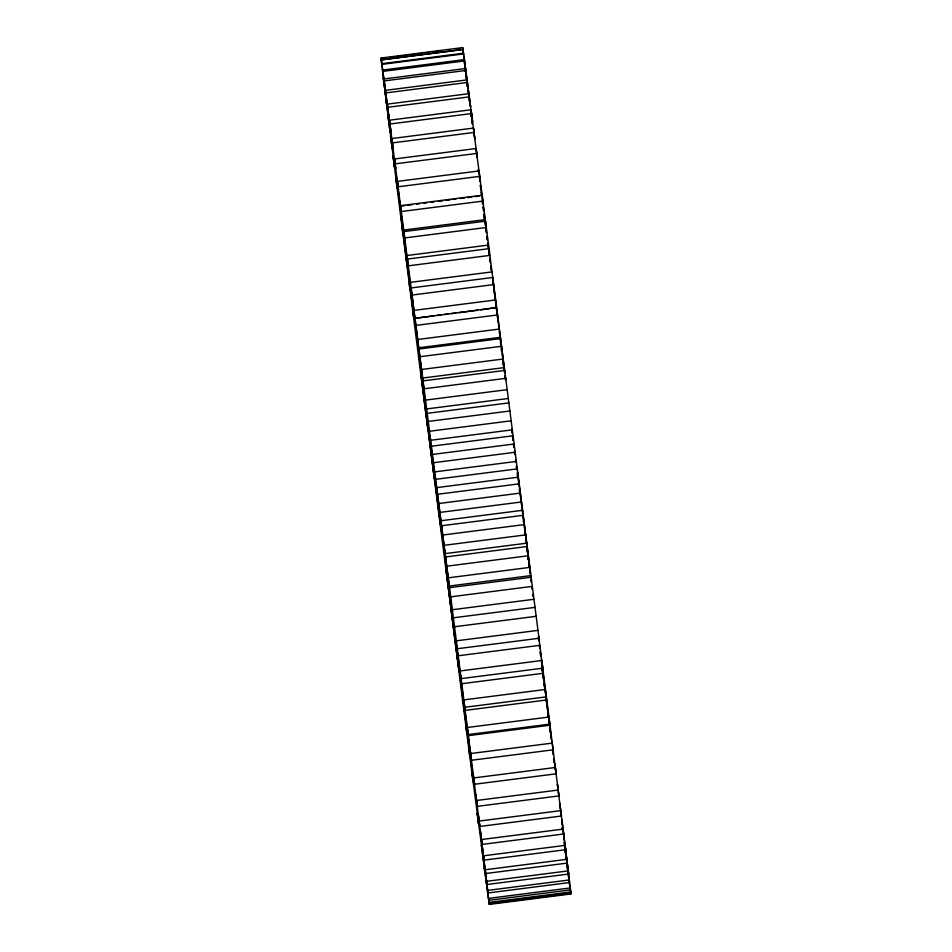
<?xml version="1.0" encoding="UTF-8"?>
<svg xmlns="http://www.w3.org/2000/svg" width="952" height="952" viewBox="0 0 952 952"><rect width="100%" height="100%" fill="white"/><g stroke="black" fill="none" stroke-linecap="round" stroke-linejoin="round"><path stroke-width="1.43" d="M381.062 58.036L462.684 47.6L472.573 121.939L471.05 109.777L389.428 120.214L390.951 132.376L381.062 58.036L384.87 86.62L384.763 85.882M382.585 58.5L385.5 58.12M389.88 57.56L392.795 57.191M400.078 56.263L397.162 56.632L400.042 56.358M404.457 55.704L407.373 55.323M411.74 54.764L414.655 54.395M419.023 53.836L421.938 53.467M426.317 52.907L429.233 52.527M433.6 51.967L437.979 51.408L435.028 51.884M456.924 48.98L459.84 48.611M382.561 58.596L385.477 58.227M389.844 57.667L392.76 57.298M456.889 49.087L459.804 48.719M462.969 49.444L381.347 59.893L462.993 49.456M464.397 59.619L382.775 70.055L382.966 71.364L464.576 60.928L464.397 59.619L468.943 94.438L468.646 92.261M383.977 78.956L465.599 68.52L465.861 70.472L384.239 80.908L383.977 78.956L387.321 104.875L387.024 102.697M387.309 104.113L468.931 93.665L469.36 96.866L387.738 107.302L387.309 104.113L388.999 117.512L388.606 114.633M389.927 123.998L471.549 113.562L477.285 158.008L476.107 148.524L394.485 158.972L395.663 168.456L389.428 120.214M391.819 138.54L473.442 128.092L474.013 132.447L392.391 142.895L391.819 138.54L393.176 149.393L392.629 145.168M394.485 158.972L395.128 163.863L476.75 153.427L479.308 173.526M397.4 181.38L398.4 189.436L397.4 181.38L479.023 170.944L480.022 178.988L479.023 170.944M400.554 205.644L401.351 212.213L400.554 205.644L482.176 195.196L482.973 201.764L482.176 195.196M404.945 205.62L400.566 206.179L398.103 186.794L479.725 176.358L482.188 195.731M407.861 205.239L412.228 204.68M416.595 204.121L419.511 203.752M423.89 203.192L426.805 202.824M431.173 202.264L434.088 201.883M438.467 201.324L442.835 200.765M445.75 200.396L450.118 199.837M453.033 199.468L455.948 199.087M460.328 198.528L464.695 197.968M467.61 197.6L471.99 197.04M474.905 196.671L479.272 196.112M403.66 230.075L485.282 219.626L493.005 279.412L492.803 277.484L411.181 287.932L411.395 289.848L401.316 211.534L482.938 201.086L485.282 219.626M404.731 237.929L486.353 227.48M406.956 255.517L488.578 245.069M408.337 265.822L489.959 255.374M410.419 282.339L492.041 271.903M493.719 284.589L538.987 638.292L457.365 648.728L412.097 295.037L493.719 284.589L492.803 277.484M414.037 310.388L495.659 299.951M434.005 315.874L415.06 318.301L496.67 307.532L480.641 309.912M436.92 315.505L441.288 314.945M444.203 314.577L448.582 314.017M451.498 313.636L455.865 313.077M458.781 312.708L477.725 310.281M416.012 325.394L497.634 314.945M417.785 339.483L499.407 329.047M418.844 347.754L500.466 337.317M419.047 349.015L500.669 338.567M420.034 356.702L501.656 346.266M421.629 369.459L503.251 359.011M422.736 378.027L504.358 367.591M423.14 380.871L504.762 370.423M424.152 388.785L505.774 378.337M425.568 400.102L507.19 389.665M426.698 408.932L508.32 398.483M427.305 413.335L508.927 402.886M428.34 421.427L509.963 410.978M429.566 431.256L511.188 420.808M430.72 440.276L512.343 429.828M431.518 446.214L513.14 435.766M432.577 454.437L514.199 443.989M433.588 462.708L515.21 452.26M434.767 471.871L516.389 461.422M435.754 479.308L517.376 468.86M436.813 487.602L518.435 477.154M437.634 494.267L519.256 483.83M438.812 503.513L520.435 493.077M439.991 512.402L521.613 501.966M441.05 520.72L522.672 510.284M441.657 525.742L523.279 515.306M442.835 535.012L524.457 524.576M444.191 545.306L525.813 534.869M445.25 553.6L526.872 543.164M445.631 556.944L527.253 546.496M446.821 566.19L528.431 555.742M448.332 577.816L529.955 567.368M449.38 586.027L531.002 575.579M449.546 587.67L531.168 577.221M450.724 596.821L532.335 586.384M452.402 609.72L534.024 599.272M453.426 617.8L535.048 607.364M454.532 626.749L536.154 616.301M456.353 640.827L537.975 630.379M457.365 648.728L457.091 646.955L458.221 655.773L539.832 645.325L542.783 668.185L461.161 678.621L460.673 675.146M542.783 668.185L542.295 664.71L552.267 743.107L470.645 753.544L460.185 670.946L541.807 660.498M461.768 683.714L543.378 673.266M463.85 699.887L545.472 689.45M465.147 710.394L546.769 699.958M467.349 727.483L548.971 717.034M468.336 735.67L549.958 725.222M471.502 760.267L470.383 751.866L471.502 760.267L553.112 749.831L552.005 741.429L553.112 749.831M555.337 767.49L556.135 773.809L474.524 784.246L473.727 777.939L555.337 767.49L552.957 748.927M477.297 806.356L475.798 794.92L477.297 806.356L558.919 795.92L557.42 784.472L558.919 795.92M479.82 826.455L561.442 816.019L560.764 810.628L479.142 821.064L479.82 826.455L478.142 813.603L478.892 819.612M482.069 844.424L563.691 833.988L563.072 829.109L481.45 839.545L482.069 844.424L480.213 830.227L480.903 835.666M565.643 849.708L484.021 860.144L483.485 855.812L565.095 845.376L565.643 849.708L561.835 819.779L562.525 825.217M487.019 884.491L568.641 874.043L568.249 870.878L486.627 881.314L487.019 884.491L482.01 844.698L482.616 849.529M569.344 879.957L569.653 882.516L488.043 892.952L487.721 890.394L569.344 879.957L558.431 792.421M570.867 893.321L570.938 893.964L489.316 904.4L489.245 903.757L570.867 893.321L566.952 864.535M466.385 75.446L466.492 76.184M482.236 202.645L482.402 203.728M538.987 638.292L538.713 636.507L539.832 645.325M542.295 670.601L542.128 669.518L542.414 671.957M567.13 865.38L567.237 866.118M569.998 887.645L570.105 888.311M413.013 313.708L413.287 315.493M485.508 875.816L485.615 876.554M488.376 898.093L488.483 898.759M467.361 82.657L467.575 84.121M566.047 857.443L566.261 858.906M569.034 880.636L569.225 881.945M385.738 93.094L385.953 94.557M409.217 283.815L409.705 287.29M484.639 869.343L484.425 867.879L489.245 903.757M487.424 891.072L487.602 892.381M490.899 267.69L491.291 270.523M500.538 343.72L500.371 342.649M429.792 437.361L429.602 435.945L432.589 459.697M545.71 691.699L546.412 696.852L464.79 707.288L464.1 702.136M405.588 255.148L406.29 260.301M483.354 859.739L483.057 857.562L484.889 872.115L484.544 869.533M486.139 881.528L486.401 883.48M470.228 104.184L470.621 107.064L468.931 93.665M518.221 477.725L517.46 472.109L519.018 484.735M530.335 572.973L527.789 553.493M538.415 637.328L538.725 639.589M548.959 717.32L549.863 724.127L468.253 734.563L467.337 727.768M550.732 734.135L551.208 737.491L549.828 726.317M402.137 227.873L403.041 234.68M481.772 847.816L481.379 844.936L483.069 858.335L482.64 855.134M471.05 109.777L471.549 113.562M474.251 134.732L474.798 138.956L473.442 128.092M478.475 170.039L478.963 173.74M505 375.6L505.488 379.301M517.352 473.691L517.817 477.166L517.531 474.739M532.632 594.357L532.906 596.416M556.135 773.809L554.826 763.861L558.181 790.041L476.559 800.489L473.203 774.297L474.524 784.246M427.543 427.424L396.663 184.51M477.987 819.553L478.558 823.908L477.202 813.044L477.749 817.268M476.107 148.524L476.75 153.427M479.284 176.203L479.963 181.38M488.911 252.458L489.245 255.053M489.756 258.932L490.09 261.526M504.679 373.136L503.132 361.236M518.388 478.999L521.958 506.559M464.981 67.509L465.552 71.924M465.933 74.875L466.504 79.29L465.921 74.482M466.885 82.229L467.396 86.775M467.944 90.928L468.277 93.796M470.669 113.252L471.038 116.096M501.24 349.063L501.525 351.336M511.819 430.007L512.116 432.267M484.009 215.937L484.389 218.889M511.688 430.292L512.057 433.1M540.248 651.275L540.903 656.368M539.391 644.706L539.725 647.277M548.09 713.893L548.471 716.832M548.864 719.771L549.435 724.186M568.641 874.043L565.143 846.471L565.667 850.672M544.092 684.286L544.473 687.225M549.768 726.745L550.434 731.874M561.442 816.019L559.764 803.155L560.514 809.164M543.057 676.408L543.402 678.966M553.6 759.732L553.945 762.29M458.221 655.773L460.185 670.946M403.719 236.679L400.613 213.093L407.48 267.476M429.638 437.432L441.704 532.216L428.495 428.793L436.195 487.602L435.005 478.57M435.516 485.008L433.981 473.37L440.609 525.111L438.015 504.477M466.48 724.329L469.586 747.927L456.329 644.421L473.751 783.472L466.897 729.077M496.337 306.818L492.672 278.817L493.243 283.672M480.462 185.271L481.748 195.208M496.516 308.234L498.17 321.11M498.348 322.454L502.953 358.559M502.216 354.132L502.763 358.392M522.136 507.916L528.598 558.598M482.117 198.052L482.854 203.776M483.223 206.632L483.58 209.5M487.995 245.366L488.364 248.198M498.646 326.334L498.991 329.035M499.336 331.736L500.74 342.708M501.299 346.992L501.847 351.288M512.592 435.957L513.14 440.217M513.64 444.072L513.973 446.655M514.485 450.701L514.83 453.402M523.112 517.055L523.802 522.446M524.326 526.492L524.659 529.157M525.004 531.811L525.516 535.809M526.028 539.796L526.551 543.866M526.896 546.591L527.598 552.017M543.14 673.778L547.686 709.323M484.104 213.545L485.675 225.802M485.972 229.658L486.341 232.526M486.888 236.81L487.257 239.678M512.604 437.313L512.973 440.133M513.509 444.346L513.878 447.166M514.544 451.962L514.901 454.663M515.52 459.971L515.901 462.458M516.389 466.73L516.734 469.419M517.448 474.953L517.817 477.892M518.388 482.319L518.757 485.27M529.764 571.378L530.109 574.08M541.236 658.927L542.628 669.792M543.092 674.885L543.604 678.931M544.127 682.965L544.639 687.011M544.984 689.7L545.496 693.687M546.008 697.673L546.519 701.672M484.056 214.724L484.58 218.77M485.092 222.827L485.437 225.529M503.096 363.45L503.382 365.699M527.872 556.622L528.229 559.467M528.836 564.108L529.241 567.321M530.68 579.268L531.002 581.839M546.865 704.349L547.317 709.323M547.828 713.31L548.173 715.975M548.887 721.545L549.256 724.46M549.78 728.566L550.232 732.124M464.278 61.606L465.552 71.626M467.039 83.669L467.349 86.572M468.824 98.139L469.193 101.031M470.728 113.455L471.097 116.334M471.645 120.999L472.002 123.843M545.936 698.542L546.46 702.612M562.073 827.49L562.43 830.358M564.976 849.303L565.524 853.658M565.904 856.562L566.273 859.466M566.833 863.833L570.938 893.964M411.181 287.932L412.097 295.037M471.335 759.363L473.727 777.939M476.631 801.465L487.721 890.394M405.302 248.9L413.87 316.599L408.729 275.699M393.759 160.971L382.347 69.484M393.819 161.959L396.282 181.094M465.183 715.773L460.506 679.954L465.647 720.854M489.316 904.4L472.692 778.474M547.864 710.716L549.459 723.389M497.337 316.04L498.086 321.919M503.12 359.892L504.703 372.41M519.566 489.126L520.803 498.872M521.16 501.68L521.875 507.345M522.231 510.177L522.6 513.009M531.716 586.718L532.037 589.228M540.236 652.394L540.76 656.571M542.188 667.804L542.735 672.053M552.565 750.438L553.088 754.615M565.036 850.029L565.405 852.944M565.952 857.3L566.404 860.275M486.032 228.587L486.555 232.776M495.599 302.403L496.111 306.413M496.444 309.091L496.956 313.101M512.592 436.623L513.057 440.24M513.533 443.965L513.866 446.619M515.675 460.018L515.984 462.434M516.436 466.04L516.912 469.812M519.292 489.435L519.625 492.136M527.872 557.301L528.182 559.705M550.78 736.372L551.137 739.204M483.092 207.131L483.628 211.356M487.007 236.239L487.507 240.249M487.852 242.927L488.531 248.282M495.254 299.63L493.552 286.171M528.8 564.643L529.145 567.285M465.683 72.15L462.684 47.6M481.177 192.125L481.688 196.136M488.888 251.149L489.257 254.017M480.296 185.14L480.843 189.448M395.128 163.863L397.686 183.974M469.062 750.914L421.105 374.957L434.362 478.475L429.221 437.563M469.812 756.269L472.275 775.642M563.632 834.249L564.238 839.081M528.788 560.05L530.419 573.163M539.32 645.147L539.689 648.074M553.636 758.923L554.005 761.85M564.012 842.532L564.346 845.209M526.932 549.828L527.241 552.279M505.167 376.135L505.643 380.062M511.652 429.15L511.962 431.601M489.804 258.325L490.351 262.728M391.486 142.836L392.236 148.845L390.558 135.981L391.236 141.372M388.928 122.891L388.309 118.012L390.165 132.221L389.475 126.783M386.357 102.292L386.905 106.624M387.762 112.919L388.368 117.751L383.358 77.957L383.751 81.122M566.357 856.383L566.785 859.918M554.552 766.229L554.909 769.133M538.415 637.876L538.772 640.779M465.111 68.568L465.373 70.686M466.98 82.824L467.265 85.18M484.735 866.82L485.163 870.354M483.521 856.919L484.044 861.12M384.703 88.917L385.167 92.677M386.333 101.329L386.857 105.529M385.215 92.082L385.643 95.616M567.261 863.904L567.582 866.558M490.72 265.667L491.22 269.832M478.32 169.278L478.654 172.05M466.04 75.006L466.361 77.659M485.639 874.341L485.96 876.994M384.418 85.442L384.739 88.096M568.035 870.426L568.284 872.579M486.139 226.195L485.532 221.15L403.91 231.598L404.517 236.643M465.338 68.984L465.587 71.138M486.412 880.862L486.662 883.016M465.861 725.805L466.468 730.85M383.715 79.421L383.965 81.574M381.466 62.13L381.692 64.058M489.495 252.125L489.078 248.639L407.456 259.075L407.873 262.573M462.505 699.875L462.922 703.361M568.308 873.055L568.475 874.495M465.147 67.068L465.314 68.496M462.72 48.35L462.862 49.635M486.686 883.504L486.853 884.932M383.525 77.505L383.692 78.945M381.097 58.786L381.252 60.071M568.273 873.222L568.344 873.924M465.278 67.628L465.349 68.342M486.65 883.658L486.722 884.372M383.656 78.076L383.727 78.778M523.243 520.899L523.326 521.779M463.517 53.241L381.895 63.689L382.002 64.355L463.624 53.907L463.517 53.241M467.111 79.885L385.489 90.333L385.834 92.915L467.456 82.467L467.111 79.885M566.833 859.323L485.211 869.759L485.675 873.531L567.297 863.083L566.833 859.323M570.308 887.942L488.685 898.379L488.911 900.306L570.534 889.87L570.308 887.942M570.748 891.929L489.138 902.365L489.28 903.65L570.902 893.214L570.748 891.929M436.004 483.628L435.837 482.545L449.094 586.051L436.004 483.628M446.083 569.427L445.917 568.344L459.173 671.85L446.083 569.427M396.853 180.475L396.46 177.643L409.669 280.959L396.853 180.475M411.442 292.097L411.05 289.265L424.259 392.569L411.442 292.097M418.916 354.156L418.725 352.74L425.318 404.398L418.916 354.156M445.072 558.039L444.87 556.622L451.474 608.28L445.072 558.039M394.58 167.528L393.081 156.08L394.58 167.528M397.174 188.139L395.865 178.191L397.174 188.139M469.824 756.804L469.027 750.236L469.824 756.804M472.977 781.057L471.978 773.012L472.977 781.057"/></g></svg>
